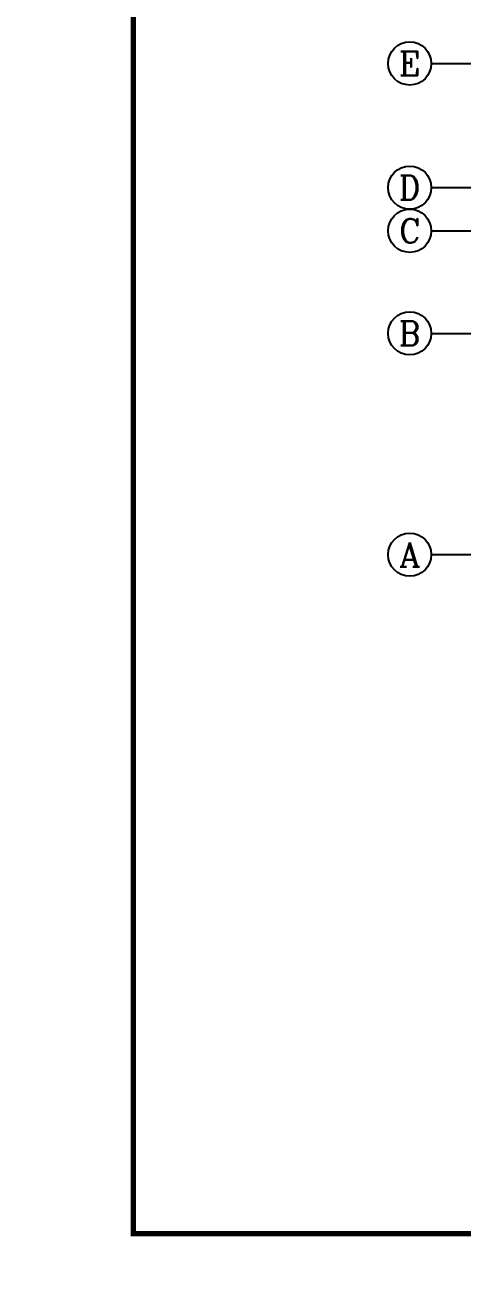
# Model space of a CAD drawing. Extents: x -726032 to 135930, y -151624 to 587044.
# Drawn here: x -495405 to -484875, y 390898 to 421304 of the extents above; entities that cross this region are included whole.
import ezdxf
from ezdxf.enums import TextEntityAlignment as Align

# ---------------------------------------------------------------- set-up
doc = ezdxf.new("R2010")
doc.units = 0
doc.header["$LTSCALE"] = 1000
doc.header["$MEASUREMENT"] = 0
doc.layers.get('0').update_dxf_attribs({"linetype": 'CONTINUOUS'})
for name, color, linetype in [('AXIS', 245, 'CONTINUOUS'), ('AXIS_TEXT', 7, 'CONTINUOUS'), ('PUB_TITLE', 1, 'CONTINUOUS')]:
    doc.layers.add(name, color=color, linetype=linetype)
doc.styles.add('COMPLEX', font='COMPLEX')

# ---------------------------------------------------------------- blocks, each defined once
blk = doc.blocks.new('_AXISO')
blk.add_circle((0, 0), 0.5)
at = {"layer": 'AXIS_TEXT', "style": 'COMPLEX', "width": 1.041667}
blk.add_attdef('A', text='', height=0.56, dxfattribs=at).set_placement((-0.25, -0.28), (0.25, -0.28), align=Align.FIT)

msp = doc.modelspace()

# ---------------------------------------------------------------- linework, layer by layer
at = {"layer": 'AXIS'}
for p, q in [((-485631.2, 420384), (-481902.2, 420384)), ((-485631.2, 417394), (-481902.2, 417394)), ((-485631.2, 416354), (-481338.6, 416354)), ((-485631.2, 413884), (-481902.2, 413884)), ((-485631.2, 408554), (-481902.2, 408554))]:
    msp.add_line(p, q, dxfattribs=at)
at = {"layer": 'PUB_TITLE'}
for points, const_width in [([(-495405.4, 390898.4), (-398815.4, 390898.4), (-398815.4, 445498.4), (-495405.4, 445498.4)], 0.234), ([(-492805.4, 392198.4), (-400115.4, 392198.4), (-400115.4, 444198.4), (-492805.4, 444198.4)], 130)]:
    msp.add_lwpolyline(points, close=True, dxfattribs=dict(at, const_width=const_width))

# ---------------------------------------------------------------- block references
at = {"layer": 'AXIS'}
ref = msp.add_blockref('_AXISO', (-486151.2, 420384), dxfattribs=dict(at, xscale=1040, yscale=1040, zscale=1040))
ref.add_attrib('A', 'E', dxfattribs={"layer": 'AXIS_TEXT', "height": 582.4, "style": 'COMPLEX', "width": 1.171875}).set_placement((-486411.2, 420092.8), (-485891.2, 420092.8), align=Align.FIT)
ref = msp.add_blockref('_AXISO', (-486151.2, 417394), dxfattribs=dict(at, xscale=1040, yscale=1040, zscale=1040))
ref.add_attrib('A', 'D', dxfattribs={"layer": 'AXIS_TEXT', "height": 582.4, "style": 'COMPLEX', "width": 1.102941}).set_placement((-486411.2, 417102.8), (-485891.2, 417102.8), align=Align.FIT)
ref = msp.add_blockref('_AXISO', (-486151.2, 416354), dxfattribs=dict(at, xscale=1040, yscale=1040, zscale=1040))
ref.add_attrib('A', 'C', dxfattribs={"layer": 'AXIS_TEXT', "height": 582.4, "style": 'COMPLEX', "width": 1.25}).set_placement((-486411.2, 416062.8), (-485891.2, 416062.8), align=Align.FIT)
ref = msp.add_blockref('_AXISO', (-486151.2, 413884), dxfattribs=dict(at, xscale=1040, yscale=1040, zscale=1040))
ref.add_attrib('A', 'B', dxfattribs={"layer": 'AXIS_TEXT', "height": 582.4, "style": 'COMPLEX', "width": 1.102941}).set_placement((-486411.2, 413592.8), (-485891.2, 413592.8), align=Align.FIT)
at = {"layer": 'AXIS', "xscale": 1040, "yscale": 1040, "zscale": 1040}
msp.add_blockref('_AXISO', (-486151.2, 408554), dxfattribs=at).add_auto_attribs({'A': 'A'})

doc.saveas('drawing.dxf')
